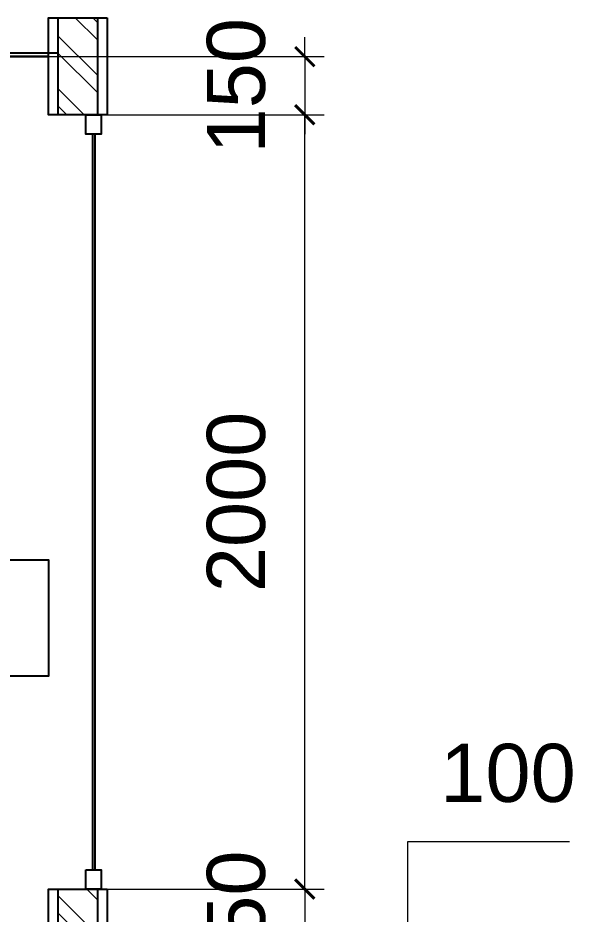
# Model space of a CAD drawing. Header units: millimetres. Extents: x 1252 to 32871, y -943 to 12244.
# Drawn here: x 23448 to 24883, y 6445 to 8759 of the extents above; entities that cross this region are included whole.
import ezdxf

# ---------------------------------------------------------------- set-up
doc = ezdxf.new("R2010")
doc.units = ezdxf.units.MM
doc.header["$MEASUREMENT"] = 0
doc.layers.add('HATCH', color=8, linetype='Continuous', lineweight=5)
doc.layers.add('WALL', color=255, linetype='Continuous')
doc.styles.get("Standard").update_dxf_attribs({"font": 'arial.ttf'})
doc.dimstyles.new('DIM100', dxfattribs={"dimscale": 0, "dimtxt": 150, "dimasz": 50, "dimexe": 50, "dimexo": 0, "dimgap": 100, "dimtad": 1, "dimtoh": 1, "dimdec": 0, "dimdsep": 46, "dimtxsty": 'Standard', "dimblk": 'ARCHTICK', "dimcen": 1, "dimclrd": 1, "dimclre": 1, "dimadec": 0, "dimazin": 0, "dimtfac": 250, "dimtdec": 0, "dimtix": 1, "dimtmove": 0, "dimatfit": 3, "dimldrblk": 'DOT', "dimfxl": 150, "dimtolj": 1, "dimtzin": 0, "dimlwd": 5, "dimlwe": 5, "dimarcsym": 0})

# ---------------------------------------------------------------- blocks, each defined once
blk = doc.blocks.new('*U122')
at = {"layer": 'HATCH'}
h = blk.add_hatch(dxfattribs=at)
h.set_pattern_fill('ANSI32', color=0, scale=10)
h.set_pattern_definition([(45, (-36055.06, -10567.46), (-67.35192, 67.35192), []), (45, (-36010.16, -10567.46), (-67.35192, 67.35192), [])])
h.paths.add_polyline_path([(-10522.7, 50), (-10522.7, -50), (-10275.2, -50), (-10275.2, 50)])
at = {"layer": 'WALL', "color": 0}
for points in [[(-10522.7, 75), (-10275.2, 75), (-10275.2, -75), (-10522.7, -75)], [(-10522.7, 50), (-10275.2, 50), (-10275.2, -50), (-10522.7, -50)]]:
    blk.add_lwpolyline(points, close=True, dxfattribs=at)
blk = doc.blocks.new('*U123')
at = {"layer": 'HATCH'}
h = blk.add_hatch(dxfattribs=at)
h.set_pattern_fill('ANSI32', color=0, scale=10)
h.set_pattern_definition([(45, (-36550.24, -10567.46), (-67.35192, 67.35192), []), (45, (-36505.34, -10567.46), (-67.35192, 67.35192), [])])
h.paths.add_polyline_path([(-10968.4, 50), (-10968.4, -50), (-10324.7, -50), (-10324.7, 50)])
at = {"layer": 'WALL', "color": 0}
for points in [[(-10968.4, 75), (-10324.7, 75), (-10324.7, -75), (-10968.4, -75)], [(-10968.4, 50), (-10324.7, 50), (-10324.7, -50), (-10968.4, -50)]]:
    blk.add_lwpolyline(points, close=True, dxfattribs=at)
blk = doc.blocks.new('_ArchTick')
at = {"color": 0, "linetype": 'ByBlock', "const_width": 0.15}
blk.add_lwpolyline([(-0.5, -0.5), (0.5, 0.5)], dxfattribs=at)
blk = doc.blocks.new('*D207')
at = {"color": 1, "lineweight": 5, "transparency": 16777216}
for p, q in [((24454, 6359.2), (24454, 6631.8)), ((24454, 6631.8), (24870.8, 6631.8)), ((23526.5, 6359.2), (24504, 6359.2)), ((24454, 6259.2), (24454, 6359.2)), ((23526.5, 6259.2), (24504, 6259.2)), ((24454, 6259.2), (24454, 6209.2))]:
    blk.add_line(p, q, dxfattribs=at)
at = {"layer": 'Defpoints', "color": 0, "transparency": 16777216}
for p in [(23526.5, 6359.2), (24454, 6359.2), (23526.5, 6259.2)]:
    blk.add_point(p, dxfattribs=at)
at = {"color": 1, "lineweight": 5, "transparency": 16777216, "xscale": 50, "yscale": 50, "zscale": 50}
for p, rotation in [((24454, 6359.2), 270), ((24454, 6259.2), 90)]:
    blk.add_blockref('_ArchTick', p, dxfattribs=dict(at, rotation=rotation))
at = {"color": 0, "transparency": 16777216, "insert": (24712.4, 6808.4), "char_height": 150, "attachment_point": 5}
blk.add_mtext('\\A1;100', dxfattribs=at)
blk = doc.blocks.new('_DOT')
at = {"color": 0, "linetype": 'ByBlock'}
blk.add_line((-0.5, 0), (-1, 0), dxfattribs=at)
at = {"color": 0, "linetype": 'ByBlock', "const_width": 0.5}
blk.add_lwpolyline([(-0.25, 0, 1), (0.25, 0, 1)], format="xyb", close=True, dxfattribs=at)
blk = doc.blocks.new('*D208')
at = {"color": 1, "lineweight": 5, "transparency": 16777216}
for p, q in [((24187.9, 6509.2), (24187.9, 6559.2)), ((23526.5, 6509.2), (24237.9, 6509.2)), ((24187.9, 6509.2), (24187.9, 6359.2)), ((23526.5, 6359.2), (24237.9, 6359.2)), ((24187.9, 6359.2), (24187.9, 6309.2))]:
    blk.add_line(p, q, dxfattribs=at)
at = {"layer": 'Defpoints', "color": 0, "transparency": 16777216}
for p in [(23526.5, 6509.2), (23526.5, 6359.2), (24187.9, 6359.2)]:
    blk.add_point(p, dxfattribs=at)
at = {"color": 1, "lineweight": 5, "transparency": 16777216, "xscale": 50, "yscale": 50, "zscale": 50}
for p, rotation in [((24187.9, 6509.2), 270), ((24187.9, 6359.2), 90)]:
    blk.add_blockref('_ArchTick', p, dxfattribs=dict(at, rotation=rotation))
at = {"color": 0, "transparency": 16777216, "insert": (24011.4, 6434.2), "char_height": 150, "attachment_point": 5, "rotation": 90}
blk.add_mtext('\\A1;150', dxfattribs=at)
blk = doc.blocks.new('*D209')
at = {"color": 1, "lineweight": 5, "transparency": 16777216}
for p, q in [((23678, 8509.2), (24237.9, 8509.2)), ((24187.9, 6509.2), (24187.9, 8509.2)), ((23678, 6509.2), (24237.9, 6509.2))]:
    blk.add_line(p, q, dxfattribs=at)
at = {"layer": 'Defpoints', "color": 0, "transparency": 16777216}
for p in [(23678, 8509.2), (24187.9, 8509.2), (23678, 6509.2)]:
    blk.add_point(p, dxfattribs=at)
at = {"color": 1, "lineweight": 5, "transparency": 16777216, "xscale": 50, "yscale": 50, "zscale": 50}
for p, rotation in [((24187.9, 8509.2), 90), ((24187.9, 6509.2), 270)]:
    blk.add_blockref('_ArchTick', p, dxfattribs=dict(at, rotation=rotation))
at = {"color": 0, "transparency": 16777216, "insert": (24011.4, 7509.2), "char_height": 150, "attachment_point": 5, "rotation": 90}
blk.add_mtext('\\A1;2000', dxfattribs=at)
blk = doc.blocks.new('*D210')
at = {"color": 1, "lineweight": 5, "transparency": 16777216}
for p, q in [((24187.9, 8659.2), (24187.9, 8709.2)), ((23526.5, 8659.2), (24237.9, 8659.2)), ((24187.9, 8659.2), (24187.9, 8509.2)), ((23526.5, 8509.2), (24237.9, 8509.2)), ((24187.9, 8509.2), (24187.9, 8459.2))]:
    blk.add_line(p, q, dxfattribs=at)
at = {"layer": 'Defpoints', "color": 0, "transparency": 16777216}
for p in [(23526.5, 8659.2), (23526.5, 8509.2), (24187.9, 8509.2)]:
    blk.add_point(p, dxfattribs=at)
at = {"color": 1, "lineweight": 5, "transparency": 16777216, "xscale": 50, "yscale": 50, "zscale": 50}
for p, rotation in [((24187.9, 8659.2), 270), ((24187.9, 8509.2), 90)]:
    blk.add_blockref('_ArchTick', p, dxfattribs=dict(at, rotation=rotation))
at = {"color": 0, "transparency": 16777216, "insert": (24011.4, 8584.2), "char_height": 150, "attachment_point": 5, "rotation": 90}
blk.add_mtext('\\A1;150', dxfattribs=at)

msp = doc.modelspace()

# ---------------------------------------------------------------- linework, layer by layer
for p, q in [((23551.8, 8668.2), (18169.5, 8668.2)), ((18169.5, 8659.2), (23526.5, 8659.2)), ((23526.5, 8659.2), (18169.5, 8659.2))]:
    msp.add_line(p, q)
for points in [[(23623, 8509.2), (23663, 8509.2), (23663, 8459.2), (23623, 8459.2)], [(22780.9, 7359.2), (23526.5, 7359.2), (23526.5, 7059.2), (22780.9, 7059.2)], [(23623, 6559.2), (23663, 6559.2), (23663, 6509.2), (23623, 6509.2)]]:
    msp.add_lwpolyline(points, close=True)
for points in [[(23640, 8459.2), (23640, 6559.2)], [(23646, 8459.2), (23646, 6559.2)]]:
    msp.add_lwpolyline(points)

# ---------------------------------------------------------------- block references
at = {"xscale": 1.009725849341427, "yscale": 1.009725849341427, "zscale": 1.009725849341427, "rotation": 270}
for name, p in [('*U122', (23602.3, -1865.9)), ('*U123', (23602.3, -4565.9))]:
    msp.add_blockref(name, p, dxfattribs=at)

# ---------------------------------------------------------------- dimensions: what is measured, and where the dimension line sits
for base, p1, p2, picture, middle in [((24187.9, 8509.2), (23526.5, 8659.2), (23526.5, 8509.2), '*D210', (24011.4, 8584.2)), ((24187.9, 8509.2), (23678, 6509.2), (23678, 8509.2), '*D209', (24011.4, 7509.2)), ((24187.9, 6359.2), (23526.5, 6509.2), (23526.5, 6359.2), '*D208', (24011.4, 6434.2))]:
    dim = msp.add_linear_dim(base=base, p1=p1, p2=p2, angle=90, dimstyle='DIM100', override={"dimscale": 1})
    dim.commit()
    dim.dimension.update_dxf_attribs({"geometry": picture, "text_midpoint": middle})
dim = msp.add_linear_dim(base=(24454, 6359.2), p1=(23526.5, 6259.2), p2=(23526.5, 6359.2), angle=90, dimstyle='DIM100', override={"dimscale": 1})
dim.commit()
dim.dimension.update_dxf_attribs({"geometry": '*D207', "text_midpoint": (24712.4, 6631.8), "dimtype": 160})

doc.saveas('drawing.dxf')
